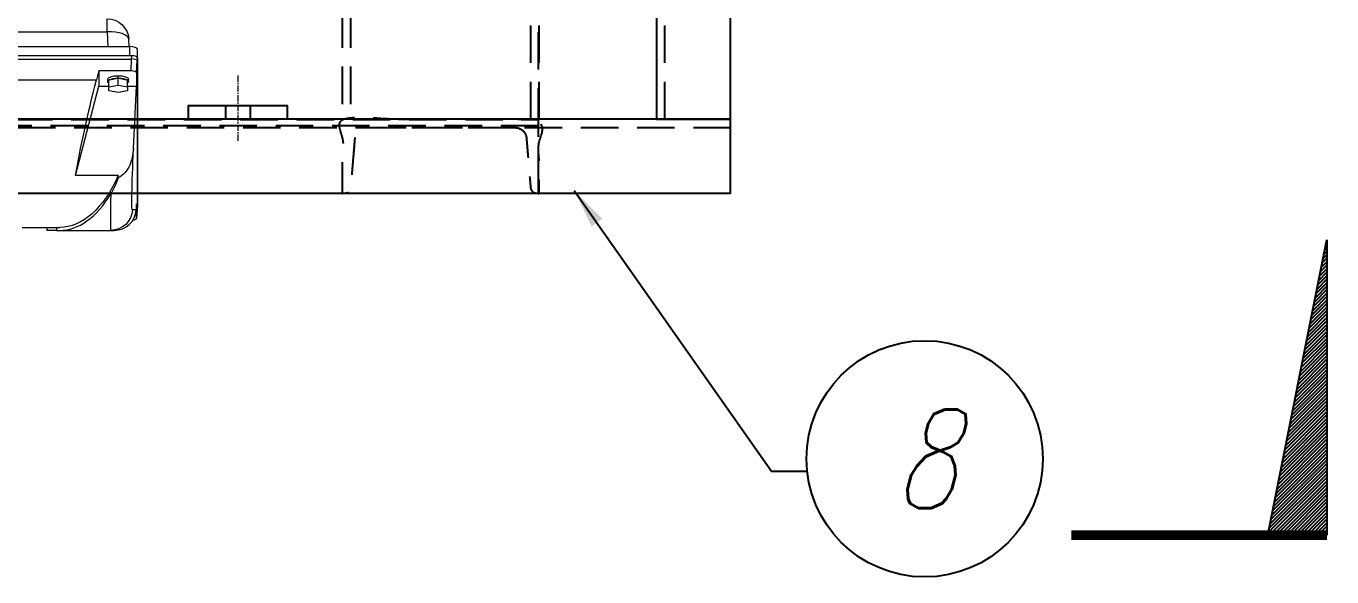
# Model space of a CAD drawing. Header units: millimetres. Extents: x -2122 to 22797, y 3569 to 89276.
# Drawn here: x 1352 to 2678, y 77926 to 78486 of the extents above; entities that cross this region are included whole.
import ezdxf
from ezdxf.enums import TextEntityAlignment as Align

# ---------------------------------------------------------------- set-up
doc = ezdxf.new("R2010")
doc.units = ezdxf.units.MM
doc.header["$LTSCALE"] = 20
doc.linetypes.add('CENTER', pattern=[2, 1.25, -0.25, 0.25, -0.25])
doc.linetypes.add('HIDDEN', pattern=[9.525, 6.35, -3.175])
for name, color, linetype in [('IA-EJES', 4, 'CENTER'), ('IA-ESTRUCTURAS', 2, 'Continuous'), ('IA-SEGM', 1, 'HIDDEN'), ('IA-SIMBOLS', 2, 'Continuous'), ('IA-TEXT', 2, 'Continuous')]:
    doc.layers.add(name, color=color, linetype=linetype)
doc.layers.add('IA-TRAZ', color=8, linetype='Continuous', lineweight=5)
doc.styles.add('ING-AMB', font='romans.shx', dxfattribs={"width": 0.75, "oblique": 15})
doc.styles.add('SALVADOR', font='romans.shx', dxfattribs={"width": 0.75, "oblique": 15})
doc.dimstyles.new('ING-AMB 16', dxfattribs={"dimscale": 16, "dimtxt": 3, "dimasz": 2.5, "dimexe": 1, "dimexo": 1, "dimgap": 1, "dimtad": 1, "dimdec": 0, "dimzin": 0, "dimdsep": 46, "dimtxsty": 'ING-AMB', "dimcen": 0.1, "dimclrd": 7, "dimclre": 7, "dimclrt": 2, "dimadec": 0, "dimazin": 0, "dimtfac": 1, "dimtdec": 0, "dimtmove": 0, "dimatfit": 0, "dimfxl": 1.25, "dimtfill": 1, "dimtolj": 1, "dimtzin": 0, "dimarcsym": 1})

# ---------------------------------------------------------------- blocks, each defined once
blk = doc.blocks.new('A$C9f9da7af')
at = {"color": 0, "linetype": 'Continuous', "lineweight": 0}
for p, q in [((-2846.6, -2652), (-2833.2, -2651.3)), ((-2833.2, -2651.3), (-2846.5, -2652)), ((-2846.5, -2652), (-2831.7, -2652)), ((-2831.7, -2652), (-2837.7, -2652.4)), ((-2837.7, -2652.4), (-2837.7, -2656.3)), ((-2832.6, -2651.3), (-2833.2, -2651.3)), ((-2683.9, -2651.3), (-2832.6, -2651.3)), ((-2832.4, -2651.3), (-2684, -2651.3)), ((-2775.3, -2655.3), (-2712.1, -2652)), ((-2716.7, -2661.3), (-2718.6, -2670.8)), ((-2712.9, -2661.3), (-2716.7, -2661.3)), ((-2712.9, -2661.3), (-2705.6, -2661.3)), ((-2711.1, -2670.8), (-2712.9, -2661.3)), ((-2698.4, -2652), (-2712.1, -2652)), ((-2712.1, -2661.3), (-2712.1, -2652)), ((-2707.5, -2660.2), (-2705.1, -2660.2)), ((-2705.5, -2662), (-2705.6, -2661.3)), ((-2703.9, -2670), (-2705.5, -2662)), ((-2698.4, -2652), (-2685.7, -2651.4)), ((-2684.5, -2657.4), (-2696.2, -2657.9)), ((-2696.2, -2690.5), (-2696.2, -2657.9)), ((-2685.7, -2651.4), (-2683.2, -2651.3)), ((-2681.2, -2657.3), (-2684.5, -2657.5)), ((-2684.5, -3049.1), (-2684.5, -2657.5)), ((-2684, -2651.3), (-2674.6, -2651.3)), ((-2683.2, -2651.3), (-2683.9, -2651.3)), ((-2681.2, -2657.3), (-2681.2, -3049.3)), ((-2671.9, -2659.3), (-2681.2, -2659.3)), ((-2671.9, -3047.3), (-2671.9, -2659.3)), ((-2671.9, -2659.6), (-2664.4, -2660.1)), ((-2858.6, -2678.3), (-2858.6, -2674.7)), ((-2805.1, -2670.6), (-2802.7, -2670.7)), ((-2802.7, -2670.7), (-2802.7, -2714.1)), ((-2718.6, -2670.8), (-2716.7, -2680.3)), ((-2712.9, -2680.3), (-2711.1, -2670.8)), ((-2711.1, -2670.8), (-2703.7, -2670.8)), ((-2705.5, -2679.5), (-2703.9, -2671.5)), ((-2703.7, -2670.8), (-2703.9, -2670)), ((-2703.9, -2671.5), (-2703.7, -2670.8)), ((-2703.7, -2670.8), (-2701.5, -2670.8)), ((-2858.6, -2730), (-2858.6, -2678.3)), ((-2802.7, -2714.1), (-2712.1, -2690.5)), ((-2716.7, -2680.3), (-2712.9, -2680.3)), ((-2712.9, -2680.3), (-2705.6, -2680.3)), ((-2712.1, -2690.5), (-2712.1, -2680.3)), ((-2696.2, -2690.5), (-2712.1, -2690.5)), ((-2707.5, -2681.3), (-2705.1, -2681.3)), ((-2705.6, -2680.3), (-2705.5, -2679.5)), ((-2696.2, -2690.5), (-2705.6, -2692.9)), ((-2657, -2682), (-2671.9, -2681.2)), ((-2657, -3024.5), (-2657, -2682)), ((-2657, -2682), (-2643.6, -2682)), ((-2705.6, -3013.7), (-2705.6, -2692.9)), ((-2858.6, -2733.2), (-2858.6, -2730)), ((-2855.6, -2768.1), (-2855.6, -2730)), ((-2855.6, -2733.2), (-2858.6, -2733.2)), ((-2858.6, -2733.2), (-2858.6, -2743.3)), ((-2855.6, -2743.3), (-2858.6, -2743.3))]:
    blk.add_line(p, q, dxfattribs=at)
blk.add_arc((-2665.6, -2682), 22, 0, 86.7459, dxfattribs=at)
at = {"color": 0, "linetype": 'Continuous', "lineweight": 0, "extrusion": (0, 0, -1)}
for centre, major_axis, ratio, start_param, end_param in [((-2836.6, -2674.4), (-15.5, -15.8), 0.987528, -5.494526, -3.972929), ((-2833.2, -2657.3), (-0.01, 6.01), 0.342019, -0.019079, 0.000363), ((-2832.4, -2659.3), (0, 8), 0.34202, -0.059517, 0), ((-2685.4, -2657.4), (0.31, -5.99), 0.158157, -3.123232, -1.570337), ((-2684, -2659.3), (0, 8), 0.34202, 0, 0.059517), ((-2683.2, -2657.3), (0, -6.01), 0.341759, -3.141834, -1.572864), ((-2674.6, -2659.3), (0, 8), 0.34202, 0, 1.570796), ((-2665.6, -2682), (1.2, 22), 0.390197, 0, 1.548615), ((-2705.6, -2730), (153, 0), 0.518632, -3.141593, -2.431142)]:
    blk.add_ellipse(centre, major_axis=major_axis, ratio=ratio, start_param=start_param, end_param=end_param, dxfattribs=at)
at = {"color": 0, "linetype": 'Continuous', "lineweight": 0}
for centre, major_axis, ratio, start_param, end_param in [((-2836.6, -2678.3), (-22, 0), 0.999839, -1.521597, 0), ((-2846.5, -2658.1), (-0.01, 6.01), 0.342019, -0.000363, 1.222588), ((-2706.7, -2649.9), (131, 6.5), 0.017881, 3.140712, 4.159947), ((-2707.5, -2670.8), (0, 10.6), 0.34202, -0.449938, 0.449938), ((-2707.5, -2670.8), (0, 10.6), 0.34202, -1.497136, -0.597259), ((-2705.1, -2670.8), (0, 10.6), 0.34202, -1.570796, 0), ((-2698.4, -2658.1), (0.05, 6.01), 0.363395, -1.550171, 0.002724), ((-2703.9, -2658.4), (19.4, 1.1), 0.308586, -0.016993, -0.000919), ((-2705.6, -2730), (150, 0), 0.518632, -4.008599, -3.141593), ((-2707.5, -2670.8), (0, 10.6), 0.34202, -2.544333, -1.644457), ((-2705.1, -2670.8), (0, -10.6), 0.34202, 0, 1.570796), ((-2707.5, -2670.8), (0, -10.6), 0.34202, -0.449938, 0.449938), ((-2705.6, -2679.1), (150, 38.1), 0.086139, -2.296444, -1.592654)]:
    blk.add_ellipse(centre, major_axis=major_axis, ratio=ratio, start_param=start_param, end_param=end_param, dxfattribs=at)
for points, knots in [([(-2775.3, -2655.3), (-2781.7, -2655.6), (-2787.4, -2656.9), (-2795.1, -2660.3), (-2797.8, -2662), (-2802.2, -2665.9), (-2803.9, -2668.1), (-2805.1, -2670.6)], [0.000001, 0.000001, 0.000001, 0.000001, 1.922444, 1.922444, 3.059819, 3.059819, 4.071033, 4.071033, 4.071033, 4.071033]), ([(-2805.1, -2670.6), (-2808.2, -2671.7), (-2811.1, -2672.9), (-2816.6, -2675.5), (-2819.2, -2676.8), (-2821.6, -2678.3)], [-2.34411, -2.34411, -2.34411, -2.34411, -1.17226, -1.17226, 0, 0, 0, 0]), ([(-2821.6, -2678.3), (-2823.9, -2678.3), (-2826.1, -2678.4), (-2828.2, -2678.4), (-2832.1, -2678.5), (-2835.7, -2678.6), (-2838.9, -2678.6), (-2842.1, -2678.7), (-2845, -2678.7), (-2847.4, -2678.7), (-2849.9, -2678.7), (-2851.9, -2678.7), (-2853.6, -2678.7), (-2855.3, -2678.7), (-2856.5, -2678.6), (-2857.3, -2678.5), (-2858.2, -2678.5), (-2858.6, -2678.4), (-2858.6, -2678.3)], [2.7802077, 2.7802077, 2.7802077, 2.7802077, 2.8498142, 2.8498142, 2.8498142, 2.977983, 2.977983, 2.977983, 3.1061519, 3.1061519, 3.1061519, 3.2343208, 3.2343208, 3.2343208, 3.3624896, 3.3624896, 3.3624896, 3.4906585, 3.4906585, 3.4906585, 3.4906585])]:
    blk.add_open_spline(points, degree=3, knots=knots, dxfattribs=at)
blk = doc.blocks.new('*X23')
at = {"color": 0}
for p, q in [((12.899, 3), (15.874, 5.975)), ((10.248, 3), (12.56, 5.312)), ((10.425, 3), (12.781, 5.356)), ((10.601, 3), (13.002, 5.4)), ((10.778, 3), (13.223, 5.445)), ((10.955, 3), (13.444, 5.489)), ((11.132, 3), (13.665, 5.533)), ((11.309, 3), (13.886, 5.577)), ((11.485, 3), (14.107, 5.621)), ((11.662, 3), (14.328, 5.666)), ((11.839, 3), (14.549, 5.71)), ((12.016, 3), (14.77, 5.754)), ((12.192, 3), (14.99, 5.798)), ((12.369, 3), (15.211, 5.842)), ((12.546, 3), (15.432, 5.886)), ((12.723, 3), (15.653, 5.931)), ((13.076, 3), (16, 5.924)), ((13.253, 3), (16, 5.747)), ((13.43, 3), (16, 5.57)), ((13.607, 3), (16, 5.393)), ((7.596, 3), (9.245, 4.649)), ((7.773, 3), (9.466, 4.693)), ((7.95, 3), (9.687, 4.737)), ((8.127, 3), (9.908, 4.782)), ((8.303, 3), (10.129, 4.826)), ((8.48, 3), (10.35, 4.87)), ((8.657, 3), (10.571, 4.914)), ((8.834, 3), (10.792, 4.958)), ((9.01, 3), (11.013, 5.003)), ((9.187, 3), (11.234, 5.047)), ((9.364, 3), (11.455, 5.091)), ((9.541, 3), (11.676, 5.135)), ((9.718, 3), (11.897, 5.179)), ((9.894, 3), (12.118, 5.224)), ((10.071, 3), (12.339, 5.268)), ((13.783, 3), (16, 5.217)), ((13.96, 3), (16, 5.04)), ((14.137, 3), (16, 4.863)), ((14.314, 3), (16, 4.686)), ((4.945, 3), (5.931, 3.986)), ((5.121, 3), (6.152, 4.03)), ((5.298, 3), (6.373, 4.075)), ((5.475, 3), (6.594, 4.119)), ((5.652, 3), (6.815, 4.163)), ((5.828, 3), (7.036, 4.207)), ((6.005, 3), (7.257, 4.251)), ((6.182, 3), (7.477, 4.295)), ((6.359, 3), (7.698, 4.34)), ((6.536, 3), (7.919, 4.384)), ((6.712, 3), (8.14, 4.428)), ((6.889, 3), (8.361, 4.472)), ((7.066, 3), (8.582, 4.516)), ((7.243, 3), (8.803, 4.561)), ((7.419, 3), (9.024, 4.605)), ((14.49, 3), (16, 4.51)), ((14.667, 3), (16, 4.333)), ((14.844, 3), (16, 4.156)), ((15.021, 3), (16, 3.979)), ((2.293, 3), (2.616, 3.323)), ((2.47, 3), (2.837, 3.367)), ((2.646, 3), (3.058, 3.412)), ((2.823, 3), (3.279, 3.456)), ((3, 3), (3.5, 3.5)), ((3.177, 3), (3.721, 3.544)), ((3.354, 3), (3.942, 3.588)), ((3.53, 3), (4.163, 3.633)), ((3.707, 3), (4.384, 3.677)), ((3.884, 3), (4.605, 3.721)), ((4.061, 3), (4.826, 3.765)), ((4.237, 3), (5.047, 3.809)), ((4.414, 3), (5.268, 3.854)), ((4.591, 3), (5.489, 3.898)), ((4.768, 3), (5.71, 3.942)), ((15.198, 3), (16, 3.802)), ((15.374, 3), (16, 3.626)), ((15.551, 3), (16, 3.449)), ((1.055, 3), (1.069, 3.014)), ((1.232, 3), (1.29, 3.058)), ((1.409, 3), (1.511, 3.102)), ((1.586, 3), (1.732, 3.146)), ((1.763, 3), (1.953, 3.191)), ((1.939, 3), (2.174, 3.235)), ((2.116, 3), (2.395, 3.279)), ((15.728, 3), (16, 3.272)), ((15.905, 3), (16, 3.095))]:
    blk.add_line(p, q, dxfattribs=at)
blk = doc.blocks.new('FLECOR')
at = {"layer": 'IA-SIMBOLS'}
for p, q in [((0, -9.977), (-15, -12.977)), ((-15, -12.977), (0, -12.977))]:
    blk.add_line(p, q, dxfattribs=at)
at = {"layer": 'IA-SIMBOLS', "const_width": 0.5}
blk.add_lwpolyline([(0, -12.977), (0, 0)], dxfattribs=at)
at = {"layer": 'IA-SIMBOLS'}
blk.add_blockref('*X23', (-16, -15.977), dxfattribs=at)
blk = doc.blocks.new('EJE')
blk.add_circle((0, 6), 6)
at = {"style": 'SALVADOR', "oblique": 15, "width": 0.75}
blk.add_attdef('N', text='', height=5, dxfattribs=at).set_placement((0, 6), align=Align.MIDDLE)

msp = doc.modelspace()

# ---------------------------------------------------------------- linework, layer by layer
at = {"layer": 'IA-EJES', "lineweight": 15, "ltscale": 0.25}
msp.add_line((1567.1, 78435.6), (1567.1, 78368.2), dxfattribs=at)
msp.add_line((1567.1, 78435.6), (1567.1, 78368.2), dxfattribs=at)
at = {"layer": 'IA-ESTRUCTURAS'}
for points in [[(1992.1, 78391.2), (2067.1, 78391.2), (2067.1, 79341.2), (1992.1, 79341.2), (1992.1, 78391.2), (1992.1, 78391.2)], [(-827.9, 78391.2), (-827.9, 78316.2), (2067.1, 78316.2), (2067.1, 78391.2), (-827.9, 78391.2), (-752.9, 78391.2)]]:
    msp.add_lwpolyline(points, dxfattribs=at)
at = {"layer": 'IA-ESTRUCTURAS', "color": 2, "elevation": 0}
msp.add_lwpolyline([(1617.1, 78391.2), (1517.1, 78391.2), (1517.1, 78405.2), (1617.1, 78405.2)], close=True, dxfattribs=at)
msp.add_lwpolyline([(1617.1, 78391.2), (1517.1, 78391.2), (1517.1, 78405.2), (1617.1, 78405.2)], close=True, dxfattribs=at)
at = {"layer": 'IA-SEGM', "ltscale": 0.3, "extrusion": (2.44929e-16, 1, -1.83697e-16)}
for p, q in [((1673.1, 79416.2), (1673.1, 78391.2)), ((1681.6, 79416.2), (1681.6, 78391.2)), ((1864.6, 78391.2), (1864.6, 79416.2)), ((1873.1, 78391.2), (1873.1, 79416.2))]:
    msp.add_line(p, q, dxfattribs=at)
at = {"layer": 'IA-SEGM', "ltscale": 0.3}
for p, q in [((1872.3, 78384.5), (1872.3, 79348)), ((2000.6, 78391.2), (2000.6, 79341.2)), ((1554.6, 78405.2, 0), (1554.6, 78391.2, 0)), ((1554.6, 78405.2, 0), (1554.6, 78391.2, 0)), ((1579.6, 78405.2, 0), (1579.6, 78391.2, 0)), ((1579.6, 78405.2, 0), (1579.6, 78391.2, 0)), ((-827.9, 78382.7), (2067.1, 78382.7)), ((1112.3, 78390.9), (1872.3, 78390.9)), ((1872.3, 78384.5), (1112.3, 78384.5)), ((1872.3, 78316.2), (1872.3, 78384.5)), ((1112.3, 78316.2), (1872.3, 78316.2))]:
    msp.add_line(p, q, dxfattribs=at)
msp.add_rational_spline([(1848.6, 78382.7), (1773.1, 78382.7), (1697.6, 78382.7), (1687.1, 78382.7), (1686.2, 78372.2), (1684.1, 78347), (1682, 78321.7), (1681.5, 78316.2), (1676, 78316.2), (1674.6, 78316.2), (1673.1, 78316.2), (1673.1, 78353.7), (1673.1, 78391.2), (1773.1, 78391.2), (1873.1, 78391.2), (1873.1, 78353.7), (1873.1, 78316.2), (1871.7, 78316.2), (1870.3, 78316.2), (1864.8, 78316.2), (1864.3, 78321.7), (1862.2, 78347), (1860.1, 78372.2), (1859.2, 78382.7), (1848.6, 78382.7)], [1, 1, 1, 0.73591517227, 1, 1, 1, 0.73618993247, 1, 1, 1, 1, 1, 1, 1, 1, 1, 1, 1, 0.736189932283, 1, 1, 1, 0.73591517227, 1], degree=2, knots=[0, 0, 0, 1, 1, 2.487558, 2.487558, 3.487558, 3.487558, 4.974304, 4.974304, 5.974304, 5.974304, 6.974304, 6.974304, 7.974304, 7.974304, 8.974304, 8.974304, 9.974304, 9.974304, 11.46105, 11.46105, 12.46105, 12.46105, 13.948608, 13.948608, 13.948608], dxfattribs=at)

# ---------------------------------------------------------------- block references
at = {"layer": 'IA-SIMBOLS', "xscale": -20, "yscale": 20, "zscale": 20, "rotation": 90}
msp.add_blockref('FLECOR', (2413.2, 77968.7, -395), dxfattribs=at)
at = {"layer": 'IA-TEXT'}
ref = msp.add_blockref('EJE', (2264.4, 78166.2, 10192.1), dxfattribs=dict(at, xscale=20, yscale=20, zscale=20, rotation=180))
ref.add_attrib('N', '8', dxfattribs={"layer": '0', "height": 100, "style": 'SALVADOR', "oblique": 15, "width": 0.75}).set_placement((2264.4, 78046.2, 10192.1), align=Align.MIDDLE)
at = {"layer": 'IA-TRAZ', "xscale": -1, "rotation": 270}
msp.add_blockref('A$C9f9da7af', (4116.4, 81136.9), dxfattribs=at)

# ---------------------------------------------------------------- leaders
at = {"layer": 'IA-TEXT'}
msp.add_leader([(1908.7, 78318.9, 10192.1), (2108.9, 78033.7, 10192.1), (2145.1, 78033.7, 10192.1)], dimstyle='ING-AMB 16', override={"dimgap": 1, "dimtad": 0}, dxfattribs=at)

doc.saveas('drawing.dxf')
